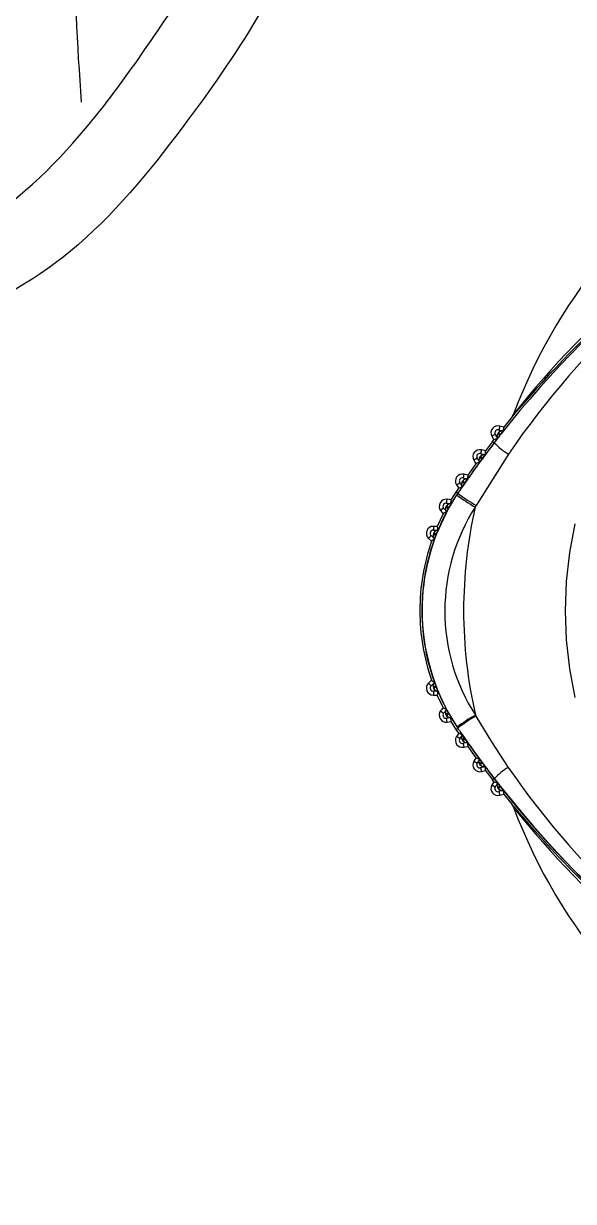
# Model space of a CAD drawing. Extents: x 408 to 498, y 628 to 778.
# Drawn here: x 437.06 to 439.228, y 649.438 to 654.078 of the extents above; entities that cross this region are included whole.
import ezdxf

# ---------------------------------------------------------------- set-up
doc = ezdxf.new("R2010")
doc.units = 0
doc.header["$MEASUREMENT"] = 0
doc.layers.add('1', color=4, linetype='Continuous')
doc.layers.add('JET', color=3, linetype='Continuous')

# ---------------------------------------------------------------- blocks, each defined once
blk = doc.blocks.new('Diverter_1646301-1')
at = {"layer": '1', "color": 3, "linetype": 'Continuous'}
for p, q in [((-2.060388691547345, 0.7627854549039981), (-2.09246006772274, 0.7231124332101331)), ((-2.060388691547345, 0.7627854549039981), (-2.053978845594429, 0.7738971598739681)), ((-2.053978845594429, 0.7738971598739681), (-2.051201011017547, 0.7771249625861145)), ((-2.113005337048705, 0.6980482694201555), (-2.108213499071084, 0.6900867813919476)), ((-2.107815157006101, 0.7273523708966749), (-2.111889803268774, 0.712595601368136)), ((-2.09246006772274, 0.7231124332101331), (-2.107815157006101, 0.7273523708966749)), ((-2.094892506289668, 0.7072444565183531), (-2.097977017323799, 0.7081509193801487)), ((-2.130094152970571, 0.6619287933420921), (-2.175447362379764, 0.6018434541197237)), ((-2.136517345435976, 0.6668685429443499), (-2.164747565984726, 0.6297062789126642)), ((-2.125805522513197, 0.6947433209325382), (-2.139121382020591, 0.6871899281899729)), ((-2.139121382020591, 0.6871899281899729), (-2.131377471478899, 0.6735381325633512)), ((-2.136517345435976, 0.6668685429443499), (-2.131377471478899, 0.6735381325633512)), ((-2.136517345435976, 0.6668685429443499), (-2.130094152970571, 0.6619287933420921)), ((-2.074271997832874, 0.6166423898278239), (-2.201179145124016, 0.4146633097740597)), ((-2.17544750904473, 0.6018434174534804), (-2.184736828400389, 0.6043852314235636)), ((-2.184736828400389, 0.6043852314235636), (-2.179615287564872, 0.5962004826411444)), ((-2.179967870158471, 0.6335369479937825), (-2.18367380068058, 0.6188125914241382)), ((-2.166699676767109, 0.6138978848659136), (-2.169984825483454, 0.6147820913181512)), ((-2.179615140899898, 0.5962004093086612), (-2.24378194630615, 0.5065577882012029)), ((-2.2021738269667, 0.578997708035736), (-2.234126111184516, 0.5343299740412064)), ((-2.197315989751516, 0.6004606234276366), (-2.210347905872368, 0.5926689001049539)), ((-2.17544750904473, 0.601843380787237), (-2.179615140899898, 0.5962004093086612)), ((-2.249566119486886, 0.5376811219951279), (-2.252765909189307, 0.5229388722988553)), ((-2.235593640898152, 0.5185820059630792), (-2.239270971750642, 0.5194429660171949)), ((-2.300012856721878, 0.4367477546526679), (-2.280287884586436, 0.4673936572952542)), ((-2.27366640107838, 0.4629244822568737), (-2.280287884586436, 0.4673936572952542)), ((-2.280287737921462, 0.4673937306277374), (-2.27005580278832, 0.4824865096080018)), ((-2.278633503697989, 0.4959085545553918), (-2.265922197206748, 0.5040321073780838)), ((-2.248000910901645, 0.5004736118194586), (-2.27366640107838, 0.4629244822568737)), ((-2.27005580278832, 0.4824865096080018), (-2.25583091378212, 0.4893824399456221)), ((-2.248884420695262, 0.4987271986608413), (-2.259505164670188, 0.4835678337831197)), ((-2.25583091378212, 0.4893824399456221), (-2.257954329252243, 0.492593266187221)), ((-2.253552033441267, 0.5087472029088964), (-2.248001057566618, 0.5004738318169188)), ((-2.241580211740775, 0.5091528415562578), (-2.248884420695262, 0.4987271986608413)), ((-2.24378194630615, 0.5065577148687161), (-2.248000910901645, 0.500473648485702)), ((-2.317785278080009, 0.423924799451207), (-2.315852527073986, 0.438805134218974)), ((-2.300012856721878, 0.4367477546526679), (-2.315852527073986, 0.438805134218974)), ((-2.278177815628801, 0.4561712202711377), (-2.307694141320354, 0.4080418995984871)), ((-2.304019890432279, 0.421576583244665), (-2.300354292777577, 0.4210397161132704)), ((-2.300354292777577, 0.4210397161132704), (-2.300012856721878, 0.4367477546526679)), ((-2.27366640107838, 0.4629244822568737), (-2.278177815628801, 0.4561712569373775)), ((-2.311251940220359, 0.401701792839944), (-2.357821442245495, 0.3029053891444278)), ((-2.331009471979662, 0.3815911284933868), (-2.354324655973997, 0.332161402843127)), ((-2.329288211863812, 0.40373852931139), (-2.341104862023528, 0.3944904961454583)), ((-2.320251156260646, 0.3930929256236446), (-2.317778531491285, 0.3900336409647593)), ((-2.307696341294942, 0.4080429629195379), (-2.317357309690607, 0.409683263970642)), ((-2.307694287985328, 0.4080417162672703), (-2.311252233550306, 0.401701792839944)), ((-2.204764077043905, 0.4084050787363438), (-2.201179145124016, 0.4146633097740597)), ((-2.369715971505542, 0.3322586783860615), (-2.369810277082784, 0.3173319974870168)), ((-2.35432480263897, 0.3321613661768836), (-2.369715971505542, 0.3322586783860615)), ((-2.378666934769925, 0.2956151133623166), (-2.389038054961858, 0.2848795490471403)), ((-2.389038054961858, 0.2848795490471403), (-2.377181511929649, 0.2734253447004171)), ((-2.368140203042287, 0.2862273634770709), (-2.36531470234938, 0.2835822607001894)), ((-2.357821442245495, 0.3029053891444278), (-2.367556623117189, 0.3030804154558453)), ((-2.367556623117189, 0.3030804154558453), (-2.360389985906792, 0.2962999104514807)), ((-2.360389985906792, 0.2962999104514807), (-2.360898180036088, 0.2949750674228468)), ((-2.357821442245495, 0.3029053891444278), (-2.360389985906792, 0.2962999104514807)), ((-2.389038054961858, -0.2848795490471403), (-2.378666934769925, -0.2956151133623202)), ((-2.369810277082784, -0.3173319974870203), (-2.369715971505542, -0.3322586783860615)), ((-2.365312942369712, -0.2835805557198903), (-2.368140203042287, -0.2862273451439528)), ((-2.357817042296325, -0.3026767567856119), (-2.367556623117189, -0.3030804154558453)), ((-2.360316946750544, -0.2964758350858574), (-2.357893014752015, -0.3027083814202811)), ((-2.369715971505542, -0.3322586783860615), (-2.354322016004502, -0.3321613661768907)), ((-2.331010205304523, -0.3815920084832243), (-2.354322016004502, -0.3321613661768907)), ((-2.341104862023528, -0.3944904961454583), (-2.329288211863812, -0.40373852931139)), ((-2.317779558146086, -0.3900348876170305), (-2.320251156260646, -0.3930928889574048)), ((-2.307504650176035, -0.4080771725243508), (-2.317357309690607, -0.409683263970642)), ((-2.31097679673217, -0.4021910671878075), (-2.307628435412724, -0.4081514216666164)), ((-2.307634155346648, -0.4081414484484966), (-2.276303877276696, -0.4589783878424996)), ((-2.201949869553872, -0.4152011668940254), (-2.204056271887197, -0.4115414725044602)), ((-2.315852527073986, -0.4388051342189812), (-2.317785278080009, -0.4239247994512105)), ((-2.315852527073986, -0.4388051342189812), (-2.300014030041652, -0.436747901317645)), ((-2.300355759427305, -0.421039972776974), (-2.304019890432279, -0.4215765832446721)), ((-2.300014030041652, -0.436747901317645), (-2.300355759427305, -0.421039972776974)), ((-2.280287737921462, -0.4673937306277409), (-2.300014030041652, -0.436747901317645)), ((-2.280287737921462, -0.4673937306277409), (-2.273659507824675, -0.4629197889777643)), ((-2.27630402394167, -0.4589784245087429), (-2.273659507824675, -0.4629197889777643)), ((-2.27005580278832, -0.4824865096080018), (-2.280287737921462, -0.4673937306277409)), ((-2.265922197206748, -0.5040321073780873), (-2.278633503697989, -0.4959085545553954)), ((-2.25583091378212, -0.4893824399456292), (-2.27005580278832, -0.4824865096080018)), ((-2.260301848800161, -0.4824171004098261), (-2.247313492176097, -0.5009661127967178)), ((-2.257954329252243, -0.492593266187221), (-2.25583091378212, -0.4893824399456292)), ((-2.253552033441267, -0.5087472029089), (-2.248045790383195, -0.5004087492354294)), ((-2.243724160307032, -0.5063908467963927), (-2.253552033441267, -0.5087472029089)), ((-2.248045790383195, -0.5004087492354294), (-2.243724453636979, -0.5063902601365058)), ((-2.247313492176097, -0.5009661127967178), (-2.244857000553694, -0.5044742289373261)), ((-2.243841198954996, -0.5064635559564508), (-2.17965415378255, -0.5961401666712618)), ((-2.252765909189307, -0.5229388722988588), (-2.249566119486886, -0.5376811219951314)), ((-2.249566119486886, -0.5376811219951314), (-2.234126111184516, -0.5343299373749701)), ((-2.235593640898152, -0.5185820059630828), (-2.239271118415616, -0.5194429660171984)), ((-2.234126111184516, -0.5343299373749701), (-2.2021738269667, -0.5789976713694927)), ((-2.210347905872368, -0.592668900104961), (-2.197315989751516, -0.6004606234276402)), ((-2.184736828400389, -0.6043852314235671), (-2.17952772857636, -0.596057447626837)), ((-2.175360243386166, -0.6018322709155868), (-2.184736828400389, -0.6043852314235671)), ((-2.179643887234484, -0.5961543198410943), (-2.175416122740643, -0.6018787270455874)), ((-2.175421402679646, -0.6018717604593959), (-2.130089753021402, -0.6619253467152468)), ((-2.18367380068058, -0.6188125914241382), (-2.179967870158471, -0.6335369479937825)), ((-2.179967870158471, -0.6335369479937825), (-2.164747565984726, -0.6297062789126642)), ((-2.166699676767109, -0.6138978848659171), (-2.169984825483454, -0.6147820913181548)), ((-2.164747565984726, -0.6297062789126642), (-2.136528785303817, -0.6668537297821437)), ((-2.131377471478899, -0.6735382058958379), (-2.139121382020591, -0.68718992818998)), ((-2.125805522513197, -0.6947433209325382), (-2.139121382020591, -0.68718992818998)), ((-2.130089753021402, -0.6619253467152468), (-2.136517345435976, -0.6668685429443535)), ((-2.131377471478899, -0.6735382058958379), (-2.136517345435976, -0.6668685429443535)), ((-2.118099451534391, -0.6823361975940223), (-2.116536442923731, -0.6796781149670856)), ((-2.113005337048705, -0.6980482694201591), (-2.108301498054516, -0.6899728960408957)), ((-2.104026947434491, -0.6954144598461518), (-2.113005337048705, -0.6980482694201591)), ((-2.111889803268774, -0.7125956013681396), (-2.107815157006101, -0.7273523708966785)), ((-2.107815157006101, -0.7273523708966785), (-2.092461827702408, -0.7231128732050536)), ((-2.092461827702408, -0.7231128732050536), (-2.060384878258063, -0.7627944747998043)), ((-2.053976205624934, -0.7739037597977294), (-2.060384731593089, -0.7627945481322911))]:
    blk.add_line(p, q, dxfattribs=at)
at = {"layer": '1', "color": 3, "linetype": 'Continuous', "flags": 128}
for points in [[(-1.812045293764804, 0.3424711437441204), (-1.833392380494772, 0.2290712537493249), (-1.846330871028222, 0.1147632234121154), (-1.850683154083612, 0)], [(-2.050730216456209, 0.7777008426001686), (-2.054812489297447, 0.7714475615052692), (-2.055313936838012, 0.7706646638827053)], [(-2.097977017323799, 0.7081509193801487), (-2.101971877841493, 0.708310197540154), (-2.106427413037437, 0.7069585331546975), (-2.110656937510946, 0.7042425911961558), (-2.114479906681012, 0.7002795569774634), (-2.11734104696221, 0.6956178841628429), (-2.11901566761685, 0.6907101075245627), (-2.119428382849122, 0.6867775062876404), (-2.119034147403369, 0.6845235589920975), (-2.118099451534391, 0.6823361975940188)], [(-2.106251561735554, 0.7063657866688189), (-2.110031411403739, 0.7028537472401979), (-2.113005337048705, 0.6980482694201555)], [(-2.097977017323799, 0.7081509193801487), (-2.102080703251005, 0.7081986588286568), (-2.106251561735554, 0.7063657866688189)], [(-2.131377471478899, 0.6735381325633512), (-2.123960183830704, 0.6766137703666502), (-2.116536296258758, 0.6796778949696218)], [(-2.108213205741144, 0.6900865613944873), (-2.119183305680281, 0.6760348837206678), (-2.130094152970571, 0.6619287933420921)], [(-2.118099451534391, 0.6823361975940188), (-2.117224154979226, 0.6808475481243548), (-2.116536296258758, 0.6796778949696218)], [(-2.169984825483454, 0.6147820913181512), (-2.173977192696618, 0.6148483105531817), (-2.178398701618974, 0.6133935773583836), (-2.182565453484301, 0.6105781965485697), (-2.186294703737019, 0.6065288499936301), (-2.189049805243179, 0.6018023879274566), (-2.190614133838594, 0.596858311708516), (-2.190939143417381, 0.5929204671988302), (-2.190495041881022, 0.5906778497724048), (-2.189511799906178, 0.5885137714386914)], [(-2.178185157419186, 0.6128187606653803), (-2.181874954794331, 0.6092378986984706), (-2.184736828400389, 0.6043852314235636)], [(-2.164747565984726, 0.6297062789126642), (-2.173270854189639, 0.6318514741311851), (-2.179967870158471, 0.6335369479937825)], [(-2.169984825483454, 0.6147820913181512), (-2.174072084933755, 0.6147367718416845), (-2.178185157419186, 0.6128187606653803)], [(-2.210347905872368, 0.5926689001049539), (-2.20577034541941, 0.5850130252129446), (-2.2021738269667, 0.578997708035736)], [(-2.189511799906178, 0.5885137714386914), (-2.18847033193731, 0.5868319275341634), (-2.187651941391422, 0.5855104394667734)], [(-2.239271118415616, 0.5194429660171949), (-2.24324691248691, 0.5193753901311737), (-2.247611075405061, 0.5177777319207877), (-2.251684255018006, 0.5148253660267699), (-2.255273733552045, 0.5106672673948154), (-2.257880850101074, 0.5058620829047165), (-2.259296753744437, 0.5008810471127347), (-2.259504578010301, 0.4969416992870848), (-2.258996383880998, 0.4947183683045253), (-2.257954329252243, 0.492593266187221)], [(-2.247305572267592, 0.5172563746102199), (-2.250849437995214, 0.5136187166327559), (-2.253552033441267, 0.5087472029088964)], [(-2.234126111184516, 0.534329937374963), (-2.24277259796623, 0.5362065890290566), (-2.249566119486886, 0.5376811219951279)], [(-2.239271118415616, 0.5194429660171949), (-2.2433032318363, 0.519269974682274), (-2.247305572267592, 0.5172563746102199)], [(-2.278633503697989, 0.4959085545553918), (-2.273830079187555, 0.4883921947183545), (-2.27005580278832, 0.4824865096080018)], [(-2.253552033441267, 0.5087472029088964), (-2.254691913606607, 0.5072666200127145), (-2.256060444463891, 0.5055749495550401), (-2.258456656782641, 0.501406107713855), (-2.259164168609402, 0.4968302339080708), (-2.257954329252243, 0.492593266187221)], [(-2.304019890432279, 0.421576583244665), (-2.307991724549311, 0.4211684512927754), (-2.312212595789447, 0.4191896474854175), (-2.316024565086586, 0.4158742857847599), (-2.31923858129133, 0.4113953208594801), (-2.321409369547531, 0.4063541524288183), (-2.322370758441487, 0.40124698476059), (-2.32222028017982, 0.3973066102801326), (-2.321505288439468, 0.395134795369124), (-2.320251156260646, 0.3930929256236446)], [(-2.311851799957395, 0.4187106396856244), (-2.315069042791528, 0.414775801807874), (-2.317357309690607, 0.409683263970642)], [(-2.290091851330175, 0.4374483732257275), (-2.29796262707297, 0.4246612409437702), (-2.311049835888412, 0.4015460346392743)], [(-2.341104862023528, 0.3944904961454583), (-2.335451513998152, 0.3872668429270476), (-2.331009471979662, 0.3815911284933868)], [(-2.317357309690607, 0.409683263970642), (-2.318347298254174, 0.4081037188843482), (-2.319556550951447, 0.406293579795225), (-2.321580820900245, 0.4019088837809406), (-2.321869897560809, 0.3972505475944388), (-2.320251156260646, 0.3930929256236446)], [(-2.355720759846093, 0.316680768343403), (-2.359641847882685, 0.3157796220868576), (-2.363598282177612, 0.3132722743852838), (-2.36697377651695, 0.3094781615485331), (-2.369596732882997, 0.3045931363140966), (-2.371092128941392, 0.2992784010437042), (-2.371361699160623, 0.2940528564096425), (-2.370693200216515, 0.2901709095875553), (-2.369754397728308, 0.2882056172907781), (-2.368140203042287, 0.2862273634770709)], [(-2.363205220051633, 0.3128250562182551), (-2.365928055263879, 0.3084717831743049), (-2.367556623117189, 0.3030804154558453)], [(-2.352467290763776, 0.3166070691947844), (-2.354289309715654, 0.3166483187182649), (-2.355720759846093, 0.316680768343403)], [(-1.850683154083612, 0), (-1.846330871028222, -0.114763223412119), (-1.833392380494772, -0.229071253749332), (-1.812045293764804, -0.3424711437441275)], [(-2.377180338609875, -0.2734241347143964), (-2.38382074189937, -0.2798391689407111), (-2.389038054961858, -0.2848795490471403)], [(-2.368140203042287, -0.2862273451439528), (-2.370308937988881, -0.2896100077338133), (-2.371389418840408, -0.2941739100112244), (-2.371138328407689, -0.2993089623573297), (-2.36959277292874, -0.3045699265822179), (-2.367167227615518, -0.3091150190769234), (-2.363592855573636, -0.3133537467774445), (-2.362423495748843, -0.3143489786137756), (-2.360334253217289, -0.3156664333944263), (-2.358144691844622, -0.316422894655723), (-2.355720759846093, -0.3166807683434101)], [(-2.37070669339397, -0.2936278763190501), (-2.369814237037041, -0.2983157838306099), (-2.367556623117189, -0.3030804154558453)], [(-2.367556623117189, -0.3030804154558453), (-2.366953976745677, -0.304914644266681), (-2.366295451019688, -0.3071268287113327), (-2.364078169967243, -0.3118312176991651), (-2.360363146216848, -0.3152599880897178), (-2.355720759846093, -0.3166807683434101)], [(-2.355720759846093, -0.3166807683434101), (-2.353897127579515, -0.3166394454874393), (-2.352464210799354, -0.3166069958623012)], [(-2.331010205304523, -0.3815920084832243), (-2.336663259999952, -0.3888151483742277), (-2.341104862023528, -0.3944904961454583)], [(-2.321770752039477, -0.4007659236511856), (-2.320243089687168, -0.4052783281901711), (-2.317357309690607, -0.409683263970642)], [(-2.317357309690607, -0.409683263970642), (-2.316524839307377, -0.4114358737243435), (-2.315600409986459, -0.4135431927137532), (-2.312797789029247, -0.4178780593036677), (-2.308717569497624, -0.4207664059372433), (-2.304019890432279, -0.4215765832446721)], [(-2.201949869553872, -0.4152011668940254), (-2.140211836090231, -0.5171593190647528), (-2.074764205480179, -0.6170558383849674)], [(-2.27005580278832, -0.4824865096080018), (-2.274859373963722, -0.4900028327787993), (-2.278633503697989, -0.4959085545553954)], [(-2.258740160174256, -0.500327056845812), (-2.259131608985541, -0.4961695815399878), (-2.257954329252243, -0.492593266187221)], [(-2.253552033441267, -0.5087472029089), (-2.256817529051318, -0.5046597234611454), (-2.258740160174256, -0.500327056845812)], [(-2.253552033441267, -0.5087472029089), (-2.252574218070407, -0.5104353900734857), (-2.251467337523856, -0.5124617499981383), (-2.248289987562202, -0.5165304563294271), (-2.243986543942626, -0.5190441106248116), (-2.239271118415616, -0.5194429660171984)], [(-2.2021738269667, -0.578997708035736), (-2.206751240754684, -0.5866535829277524), (-2.210347905872368, -0.592668900104961)], [(-2.189511799906178, -0.588513771438695), (-2.1905742409661, -0.5920837801976475), (-2.190076753379785, -0.5961835428368403)], [(-2.190076753379785, -0.5961835428368403), (-2.18806612327343, -0.6004186405792993), (-2.184736828400389, -0.6043852314235671)], [(-2.187651941391422, -0.5855104394667734), (-2.188693409360297, -0.5871923200375448), (-2.189511799906178, -0.588513771438695)], [(-2.184736828400389, -0.6043852314235671), (-2.183707240294282, -0.6060556721264945), (-2.182537293809602, -0.6080711421769465), (-2.179213718870486, -0.6121042089199449), (-2.174779890090463, -0.6145263809388091), (-2.169984825483454, -0.6147820913181548)], [(-2.116536442923731, -0.6796781149670856), (-2.123960183830704, -0.6766139170316272), (-2.131377471478899, -0.6735382058958379)], [(-2.118099451534391, -0.6823361975940223), (-2.119078440225024, -0.6859168762297152), (-2.118494860299926, -0.6899900558426637)], [(-2.118494860299926, -0.6899900558426637), (-2.116403417793776, -0.69416553427385), (-2.113005337048705, -0.6980482694201591)], [(-2.113005337048705, -0.6980482694201591), (-2.111938496039606, -0.6997000836715941), (-2.110722496753596, -0.7016960472807199), (-2.107300656282987, -0.7056706680322264), (-2.102796868311131, -0.7080032277529646), (-2.097977017323799, -0.7081509193801523)], [(-2.097977017323799, -0.7081509193801523), (-2.096250477268939, -0.7076435319082037), (-2.094893826274415, -0.7072448231807869)], [(-1.99068425677892, -0.843245052094538), (-2.00138683980844, -0.8310186933344781), (-2.01755841299304, -0.8123549156066971), (-2.031289334372268, -0.7963847134291662), (-2.041172500201093, -0.7848446734073633), (-2.048920810691953, -0.7758017512053037), (-2.054682544131914, -0.7691248283376879), (-2.060384731593089, -0.7627945481322911)], [(-2.055314816827845, -0.7706646638827088), (-2.054811902637553, -0.7714496148148875), (-2.050725523177093, -0.7777113291456956)]]:
    blk.add_lwpolyline(points, dxfattribs=at)
at = {"layer": '1', "color": 3, "linetype": 'Continuous'}
for centre, radius, start, end in [((0, 0), 2.194936901294259, 80.64556153000218, 159.3546186651778), ((0.9220159492335682, -1.596537037114356), 3.804509216909187, 98.54424790133613, 141.3979511025036), ((0.7764665131536646, -1.343483476613923), 3.459595853610039, 94.53366135225781, 145.4881588071892), ((1.015989099335798, -1.759880006571816), 3.970260936680511, 114.2393126353369, 141.8036359034443), ((1.052703589560195, -1.815155292983626), 4.041108557486439, 121.1753038862863, 139.5627649023847), ((-4.284052219121399, 2.72316367712677), 2.964416006236035, 318.600650770942, 319.7039860899197), ((-2.115150349635826, 0.7007874015748001), 0.02755905511838018, 74.56388375300877, 209.5638837527862), ((-2.115150412673174, 0.700787482223717), 0.01225003067003566, 74.5634230856538, 209.5642791047256), ((-2.103578194032188, 0.6863099990270882), 0.01505516580030409, 128.7683572692667, 195.304533168209), ((-2.139763251708509, 0.6017442582522676), 0.09995223141064259, 69.17203569708457, 74.47213298789114), ((-2.076273021635053, 0.8000862822778991), 0.09446255543863959, 247.8491406188785, 256.7168837919366), ((-2.41435554480956, 0.9443733367850058), 0.3978526597081881, 321.2161792541584, 323.4144878431571), ((2.715881216968285, -0.02208966371520305), 4.865744760602025, 171.1903236232653, 171.3793570776741), ((1.047926273325636, -1.796856244099111), 4.01727903168539, 142.2604657566232, 144.9687847444889), ((-1.937621550162532, 0.842131882717446), 0.2636642870244706, 223.114345734245, 238.7834279495005), ((-2.244338304425156, 0.6125258622492495), 0.144255782900115, 28.94268058144144, 34.74619548284572), ((-2.468483657023427, 0.9696378863979831), 0.4560084882744487, 320.5158054606564, 322.1903780245977), ((0.8926381395072269, -1.663362108074423), 3.81363725214335, 141.7972946948523, 141.8943181533675), ((-2.186694290527164, 0.6068113811129905), 0.02755905511810336, 75.87299015328266, 210.8752217838681), ((-2.186694368017129, 0.6068114330017167), 0.01237544465926842, 75.87267781807505, 210.875767158646), ((-2.175053633930716, 0.5928180047589109), 0.01508525730138588, 129.9334846000603, 196.5784042965198), ((-2.150847923133156, 0.7050391459225338), 0.09226351899544738, 249.1585026083068, 258.0290515122086), ((-2.477569080025503, 0.8302913228585354), 0.3787689346930334, 322.9054059880314, 325.1585654194186), ((2.660460885252817, 0.02583725552544536), 4.862848382923409, 172.8665896371569, 173.0542644864465), ((-0.2001405796589779, -3.865627043672347), 4.874712946094532, 114.06160405087, 114.2486688561039), ((-2.310871484112653, 0.5177589240441378), 0.1404792560505685, 30.24294345350081, 36.06559822247308), ((-2.548779114321967, 0.8653746386967285), 0.4568772319118463, 322.2252434729213, 323.9025099102986), ((-2.255411629172443, 0.5107491342645645), 0.0275590551182058, 77.75415784975438, 212.5816866169806), ((-2.255411643240464, 0.5107491191150189), 0.01247357171592405, 77.75413330389051, 212.581549460254), ((-2.223605309599378, 0.6077096862300557), 0.0896461458346223, 251.017121632703, 259.9357960011005), ((-2.53871541373617, 0.7162017801580731), 0.3618513290307818, 324.5940938851784, 326.8977216291568), ((2.613654410958617, 0.07462908742177632), 4.869527786379088, 174.5830068823501, 174.7691029025604), ((-2.373013447651047, 0.4209418772988585), 0.1355452775139781, 31.9119843970428, 37.80726166130338), ((-2.617247496859378, 0.7528359481256359), 0.4472467970769601, 323.9099366453302, 325.6492854031721), ((-2.184276820390465, 0.7949853088226959), 0.2945017969730482, 256.3949081352739, 258.3428724518052), ((-2.319402254517712, 0.4114756344374015), 0.02755905511812223, 82.59941290719051, 218.0477881892942), ((-2.31940228518198, 0.4114756859431843), 0.01255369025838403, 82.59932309869029, 218.0482805462745), ((-2.295886634625873, 0.5107751104724656), 0.08956856094423475, 255.8482865286302, 264.7900913266149), ((-2.304746086986484, 0.4114267972013224), 0.01017573182434842, 85.90757715570933, 134.2907669682904), ((-4.333707362489179, 1.560866435603742), 2.331036176589721, 330.3596285025754, 330.726532440297), ((-1.937084607317921, 0.9001116354683845), 0.5598460828174666, 232.4638060321696, 241.4366290215739), ((-1.924265224944946, 0.9091498815715013), 0.5667435830046305, 231.9385235799195, 240.75104664739), ((-1.585549565903321, 0.0006500400358717684), 0.8288957957653638, 151.0758952293834, 180.0436198840983), ((-1.78750113483008, -0.4555956196708912), 0.9981397516645588, 122.0910118622027, 122.9919557858363), ((-2.429121906423049, 0.3098311000993199), 0.1370597381821768, 37.40792102407374, 43.24794992288122), ((-1.570046514544586, 0.0006001230214920383), 0.7544342582118545, 147.2793203698069, 180.0455765622976), ((-3.25549971780935, 0.9222115065588454), 1.078208840576832, 330.4241146930175, 331.1345653992861), ((-2.41771486103022, 0.3266048011110669), 0.1302830345900553, 35.19920366143712, 39.61879838620914), ((-0.3882258676044898, -0.002323840241341912), 1.862393436209957, 167.2593532523271, 179.9285079779419), ((-2.369890166327949, 0.3047001753604306), 0.02755905511829004, 89.63778275957871, 225.9889371876185), ((-1.31401815619769, 0.448507910106656), 1.046792451689594, 186.3813678895672, 187.238783606243), ((-1.588720262378502, 7.72612561945607e-05), 0.8265733195548446, 159.0979451234477, 180.0053555368886), ((-2.36989011519691, 0.3047001383163348), 0.01263211147165793, 89.6378738860341, 225.9885381823383), ((-2.467188854374569, 0.1857573224447506), 0.1410846004203885, 45.40817355091908, 51.13860348716799), ((-1.709758849551434, -0.4943456586290864), 1.017312795461466, 130.1206666718149, 131.000404293896), ((-2.356133022047892, 0.2942482141603158), 0.01443975211404716, 142.2904588875812, 213.7431008386826), ((-2.358600814065042, 0.4071108799216212), 0.09047596251133644, 262.883088055068, 271.824162216374), ((-3.001027660139641, 0.5366054113212257), 0.6842161058120753, 338.2967135761841, 339.3199204285999), ((-2.355192490817238, 0.3064632942359609), 0.01023112140985201, 92.9597000914652, 141.5519380542661), ((-3.01188387960417, 0.5663877388999268), 0.7051387243629823, 338.0584644065534, 339.2537936801602), ((-1.587332486830078, -1.721897729822786e-05), 0.8358422806255896, 160.9043518336585, 179.9988196640079), ((-1.587374898134499, 1.46841682422405e-05), 0.8357998692728005, 180.0010066295733, 199.0963830309545), ((-1.588307137452446, 1.799584195794068e-05), 0.8269864410658333, 180.0012467988963, 201.0088729560817), ((-1.570764820643518, 0.003618379391241433), 0.843657989657401, 180.046282586958, 211.9317979160576), ((-1.573923292592625, -0.003763365903839855), 0.7505668230194006, 179.7127159299183, 212.9081271236134), ((-0.3877364704295445, 0.002360691010679261), 1.862882879337747, 180.0726066406746, 192.8373231617591), ((-1.707856328492838, 0.4966443024152873), 1.020294089163756, 229.0036562371668, 229.880830175328), ((-2.369890166327949, -0.3047001753604377), 0.02755905511820704, 134.0110628125437, 270.3622172404366), ((-2.36989011519691, -0.3047001383163419), 0.01263211147165793, 134.0114618176623, 270.3621261139666), ((-2.432872200677458, -0.224237613051212), 0.08962677280126168, 307.2136436377601, 316.2396904860408), ((-2.360953234296247, -0.2928650650564535), 0.009783243091805645, 137.2751397067981, 184.4719600780398), ((-2.356480449276845, -0.4529855409750958), 0.1363068896652228, 89.68066747340578, 95.6120822551537), ((-2.252061275917896, -0.4235001662715092), 0.166853503442963, 130.3899706954764, 133.8042029572801), ((-2.917814348121155, -0.5049648539005389), 0.595204847794653, 20.50473088063373, 21.83570676109698), ((-1.585418523096287, 0.0007848397006355867), 0.8299545399175975, 201.4486858184726, 209.0476463951893), ((-3.304617376967528, -0.6807049909284331), 1.019393448014674, 20.92657186441426, 21.7651280641983), ((-1.315400522579289, -0.4483614298009542), 1.045399600290294, 172.7596087357065, 173.6181727599084), ((-2.319402254517712, -0.4114756344374015), 0.02755905511820618, 141.952211810674, 277.400587093526), ((-2.31940228518198, -0.4114756859431878), 0.01255369025838403, 141.9517194537263, 277.4006769013105), ((-1.787487553717462, 0.4555620236425035), 0.998120106145846, 237.0063323917933, 237.9072911761028), ((-2.3923073829733, -0.3410831372952181), 0.08886570809951579, 315.165848585358, 324.1784751904136), ((-2.302367233869603, -0.4017683337380475), 0.01987707277822094, 154.1220956912848, 265.2307019621019), ((-2.312222287303783, -0.398669945943972), 0.009775801826851374, 145.2151712233847, 192.3806038110197), ((-2.864571287642789, -0.7037710515200004), 0.6304058819415823, 28.58021625396728, 29.84618455697256), ((-2.224639807811656, -0.4823537750083915), 0.1178029640083843, 137.1035996835455, 141.9112131115716), ((-1.945382695784716, -0.2180687225275157), 0.4089048842208021, 208.0778075653708, 209.7606359961861), ((-1.94809836819698, -0.8801076550732958), 0.5339182670677436, 118.645915046752, 127.9309345411279), ((-1.927060808205511, -0.9060339631562684), 0.5625662893700565, 119.2508431047889, 128.0320998103931), ((-2.288532326024807, -0.5538865192485716), 0.1332133019507893, 96.67638576126649, 102.6852363834898), ((1.038300143648179, 1.772994779387119), 3.996046882859426, 214.0234120276586, 214.6743065244859), ((-2.255411629172443, -0.510749134264568), 0.02755905511822004, 147.4183133829512, 282.2458421501739), ((-2.255411643240464, -0.5107491191150224), 0.01247357171592405, 147.4184505397467, 282.2458666961103), ((-2.334619540258224, -0.447685633878681), 0.08884959211021344, 320.6409410338613, 329.6398129077954), ((-2.239280534880464, -0.4995243655244082), 0.01991860271859365, 159.6367275607164, 270.0270864237567), ((-2.73404981587494, -0.8352902941233822), 0.5902080666178052, 34.56882196821176, 35.87916925763744), ((1.188392995689526, 1.900264778764068), 4.191655428570528, 215.008414317097, 217.6624948794405), ((-2.612353626979257, -0.7663222289075442), 0.4509138556048183, 33.32709970053079, 35.18816135192441), ((-2.19195525457085, -0.7298842630562419), 0.2156949940792582, 102.6717204790714, 106.3753618871262), ((2.582933317334316, -0.07749194709203877), 4.838673628924347, 185.2303037694496, 185.4175864456413), ((-2.186694290527164, -0.606811381112994), 0.02755905511826785, 149.1247782163994, 284.1270098466093), ((-0.1981474022950493, 3.870071368440936), 4.879583748440354, 245.7514245080592, 245.9383025849681), ((-2.186694368017129, -0.6068114330017238), 0.01237544465926707, 149.1242328413454, 284.1273221819317), ((-2.269490605149663, -0.5447906672759828), 0.0911499814909383, 322.3561640555333, 331.3352942684965), ((-2.170687999145592, -0.5949128028376762), 0.01988172723682551, 161.224861268439, 272.0268504244442), ((-2.424226278469909, -0.7717161756348858), 0.3010647657000626, 35.67082452743426, 38.20599575846371), ((-2.537014138820979, -0.8734419698731237), 0.4522122652786851, 35.02564662219024, 36.9068410565873), ((-2.100318022948294, -0.8766561989320536), 0.270982493187382, 104.897443882226, 107.9150019972606), ((2.639538952268673, -0.02842081530045704), 4.841767565489147, 186.9453269496629, 187.1338189267352), ((-1.933076141439898, -0.8483051616512078), 0.271204348350006, 121.496116913608, 136.5887479110887), ((0.7882908274609548, 1.366989616231521), 3.483320445703168, 214.7212591618338, 265.3040534443167), ((-2.115150349635826, -0.7007874015748072), 0.02755905511826761, 150.4361162479395, 285.4361162472858), ((1.080345758389704, 1.809701611261914), 4.051646084288326, 217.5916953421205, 218.0939417857827), ((1.011976369076613, 1.751574373701786), 3.960838326529999, 217.5174108939565, 261.5039851057942), ((-2.115150412673174, -0.7007874822237241), 0.01225003067003569, 150.4357208952716, 285.4365769143481), ((-2.200939414018897, -0.639480936422963), 0.09326860562094252, 323.6648217707115, 332.6463021649996), ((-2.099158498780611, -0.6883218531952586), 0.01986423328995208, 162.4625987674928, 273.4098410037431), ((-2.341917906034368, -0.8683710887122551), 0.29394190285614, 37.3666808349722, 39.93660976378678), ((0.9138773491614955, 1.679856073821668), 3.840526841824444, 218.1016189510671, 218.2048541011227), ((-2.457100282117622, -0.977461574410146), 0.4518966798942481, 36.72402958767695, 38.61905039564562), ((1.016055834295187, 1.759854676520042), 3.970296347796248, 218.2000699560365, 261.7964449088483), ((-2.020622575783527, -0.974283838586171), 0.2771469651847639, 106.2070836029637, 109.226891986223), ((2.756772975785523, 0.02821995682209177), 4.907094782132823, 188.619847434849, 188.8072880504946), ((0, 0), 2.194936901294257, 200.6455675539368, 279.3543768671487), ((0.921913558453241, 1.597235126000427), 3.805025558874648, 218.5472472167328, 261.3945977090179), ((1.033776551228236, 1.789898659222573), 4.010088400973245, 221.0433490083244, 259.6262539388712)]:
    blk.add_arc(centre, radius, start, end, dxfattribs=at)
blk = doc.blocks.new('2018 PULSE')
at = {"layer": '1'}
for points in [[(2.585203667029532, 55.26631874076259), (2.524895157898527, 39.18451671544267), (2.97082237237646, 19.89640795126172), (3.166563010987602, 17.11899396099614), (3.33684354340437, 14.74862373487451), (4.076015100985387, 12.49386815848015), (5.012765018375148, 11.2199244824551), (8.534928519520463, 7.697773860392545), (11.40478557850088, 4.827927295282393), (14.82362955810208, 3.182164771286125), (18.65827875574792, 2.845416050635436), (22.95831884076745, 2.677338042586598), (28.26228006335725, 2.515562132757509), (33.78754674356003, 2.403786968799182), (34.69355709449508, 2.540629377580672), (35.63214481543878, 3.139638824403278), (37.01660641344256, 4.485977357000593), (38.17529868598467, 5.615659486935783), (38.90836868652787, 6.246441994007455), (39.74237500804838, 6.574189179951304), (40.50957487589392, 6.686607431384573), (41.60131061587595, 6.680405799503205), (43.17539316709735, 6.667180135837043), (48.96742992747329, 6.681590633202404)], [(35.12791482416822, 24.54315580369212), (34.48605862582258, 21.85685270559827), (33.05496509686259, 18.44495038080993), (31.60877369906768, 16.21169566002231), (30.63964602296471, 14.95278275856867), (28.95971946049224, 12.58510187097806), (27.77073116034649, 11.03980010289774), (27.162081622541, 10.49007213006507), (26.4267575625845, 9.679557499090947), (25.58747929055369, 8.620830255196779), (24.60380257993563, 7.40956869680042), (23.17127439779279, 5.992200540553199), (21.88270730324723, 4.95065473048021), (20.59017201057623, 3.885421745102803), (20.3238203796875, 3.633255209383151), (20.1833796383055, 3.420987673905756)], [(40.10089810349245, 23.6230604712888), (38.48893389487864, 23.23055805319495), (37.17970873346485, 22.32327677250225), (36.22841831241089, 20.98744847588091), (35.24384724967626, 18.78422933773163), (34.52879922974194, 17.4680732822618), (33.33489240342578, 15.6873765468647), (31.79083005564087, 13.79231757746936), (30.32948159447074, 11.88328363182302), (29.32767450872939, 10.50919508082552), (28.97057629838696, 9.303135315007921), (28.98684929202625, 8.623467819754978)], [(20.33401526476564, 3.67312844235164), (22.775593992224, 5.614874260562601), (23.59702831302093, 6.17379596224805), (25.28480248372875, 7.611201244360814), (27.3166828174983, 8.058334057398724), (27.74683391856047, 7.955228362858747), (28.55059228756113, 8.119733597565869), (29.00363824069188, 8.51887216182638), (29.42761614858296, 9.11158453662847), (29.85428504608717, 9.748810929927004), (30.28342902059285, 10.29133773120725), (30.68611349903676, 10.49591956085612)], [(59.53692224971883, 9.303968898832636), (59.16153495976016, 9.505448712497241), (58.73564492732248, 9.566162322512355), (56.20778767769343, 9.566162322512355), (53.98000000056504, 9.566162322512469), (53.2690108389628, 9.491060904217761), (52.5576149991964, 9.254422273027444), (52.06993905697436, 9.006283652697903), (51.43785903291132, 8.636998841751051), (50.91004627504276, 8.374438201610587), (50.54247207454182, 8.255266807117664), (49.98000000000002, 8.187979354455479), (49.1557561076097, 8.187244087198337), (45.03656378808728, 8.186431755051672), (40.86147197372577, 8.196688802289827), (39.48000000000002, 8.187979354455479), (39.08539448682723, 8.220062226832965), (38.71775494607823, 8.312027777160097), (38.09195043689999, 8.597796877603173), (36.94368856330902, 9.238563108965991), (36.37448854409513, 9.445805501722703), (35.88150365200875, 9.544219103076784), (35.47999999943499, 9.566162322512469), (30.65046457800452, 9.565991943855124)], [(30.65046457800452, 9.565991943855124), (30.43313065947575, 9.539190635233012), (30.15483620744556, 9.456868483862081), (29.92633663691424, 9.309372967912395), (29.68376872997783, 8.960279066447583), (29.38508103216213, 8.522353937704338), (28.94446835004339, 8.036277473591554), (28.41885388371429, 7.753589229034901), (27.82007985388009, 7.726733545847424), (27.4637915860136, 7.815285586580558), (26.74841697269687, 7.841756840374842), (25.8227488908592, 7.475099153451083), (24.53584865178436, 6.605768161537185), (22.73040352109604, 5.323641422584615), (21.41890515298678, 4.413193229577473), (20.77887790075465, 3.954015868463898), (20.5247787588911, 3.760478679966695), (20.1833796383055, 3.42098767390587)], [(69.27667845069209, 3.421309485390225), (61.79511845014508, 3.147776191980597), (61.79503779132574, 3.147773626869707), (61.44862033541085, 3.171418565993577), (61.00288957390717, 3.304562562776937), (60.51957021644932, 3.532765079987712), (60.2223100717348, 3.664659777932911), (59.81695059401488, 3.778400483353607), (59.63770864538628, 3.798306313926219), (57.89677179179478, 3.76265764243135), (56.30810000588519, 3.730814248328898), (55.67259890998059, 3.719773105963668), (54.93674035466108, 3.766167187811561), (54.44109625427154, 3.909471935271199), (53.86277464742216, 4.211767099736221), (53.07868612145262, 4.640349780510064), (51.96910623962685, 5.280374772332152), (51.13475663678923, 5.933978013565138), (50.35917216078201, 6.408148309634726), (49.52014097195013, 6.685766823164613), (48.32279148934185, 6.755006699160958), (47.11177425611436, 6.724117040269448), (45.49725308948268, 6.730301387388863), (41.31669711991117, 6.736564051658661), (40.49257007252663, 6.735483934205718), (39.86104453132964, 6.673277440778975), (39.55556486849378, 6.587147532669746), (38.83866134650793, 6.272761268891941), (38.40666048033688, 5.987524959734856), (37.59710483913352, 5.353743758673318), (36.59994417800522, 4.753422198687645), (35.58431850492843, 4.228700888138974), (35.15230370148959, 3.965398869088972), (34.94865474967264, 3.879960589068219), (34.37462531814572, 3.745882514774166), (33.78739473859218, 3.719585523795558), (32.51642195154022, 3.743126440047149), (31.2454986418353, 3.769068805465849), (29.97469998190832, 3.800574953701243), (29.59147524452601, 3.769146201029685), (28.96958867649971, 3.546806347985239), (28.48720875358731, 3.317157630201223), (27.90061852804752, 3.156086704250015), (27.6648845892496, 3.147767193757318), (26.55144760638973, 3.183986915116407), (23.47197667022385, 3.292468317198995), (21.53484649440952, 3.36520975922349), (20.18312670888952, 3.42099851989542)]]:
    blk.add_spline(points, degree=3, dxfattribs=at)
at = {"layer": 'JET'}
blk.add_blockref('Diverter_1646301-1', (32.74510900247606, 6.619596862843537), dxfattribs=at)

msp = doc.modelspace()

# ---------------------------------------------------------------- block references
at = {"layer": '1'}
msp.add_blockref('2018 PULSE', (408.3006816232742, 645.1452181693146), dxfattribs=at)

doc.saveas('drawing.dxf')
